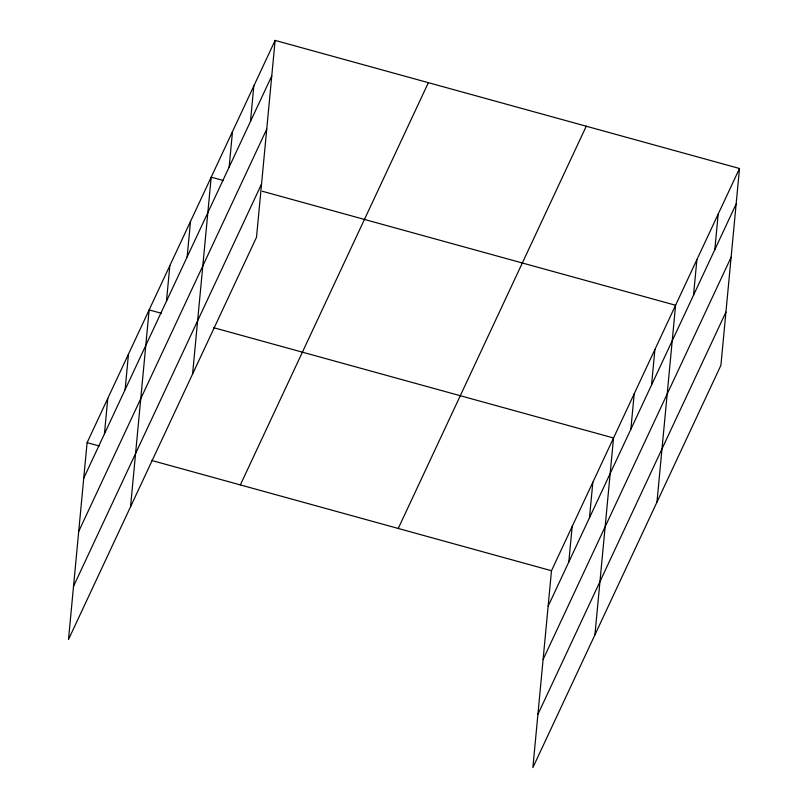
<?xml version="1.0" encoding="UTF-8"?>
<svg xmlns="http://www.w3.org/2000/svg" width="808" height="808" viewBox="0 0 808 808"><rect width="100%" height="100%" fill="white"/><g stroke="black" fill="none" stroke-linecap="round" stroke-linejoin="round"><path stroke-width="1.21" d="M275.124 40.4L87.102 442.653L68.498 639.512L256.51 237.269L275.124 40.4L739.502 168.488L720.898 365.347L532.876 767.6L551.49 570.731L739.502 168.488M104.434 433.916L107.787 398.405M125.109 389.668L128.472 354.156M130.542 506.778L149.147 309.908L161.317 313.262M166.478 301.172L169.832 265.66M187.153 256.924L190.516 221.412M192.587 374.033L211.191 177.164L223.362 180.517M229.149 167.094L232.502 131.573M250.46 121.503L253.813 85.991M568.812 562.004L572.175 526.483M589.497 517.756L592.85 482.235M594.92 634.856L613.535 437.986L213.615 327.684M630.856 429.26L634.219 393.738M651.541 385.012L654.894 349.5M656.965 502.111L675.579 305.252L262.277 191.254M693.527 295.173L696.89 259.661M714.838 249.591L718.191 214.069M83.749 478.164L271.761 75.912M78.719 531.411L266.731 129.159M73.528 586.275L261.55 184.022M240.35 484.921L428.371 82.668M398.243 528.462L586.255 126.22M548.127 606.242L736.149 204M543.097 659.49L731.109 257.247M537.916 714.353L725.927 312.1M87.102 442.653L99.273 446.006M151.571 460.429L551.49 570.731"/></g></svg>
